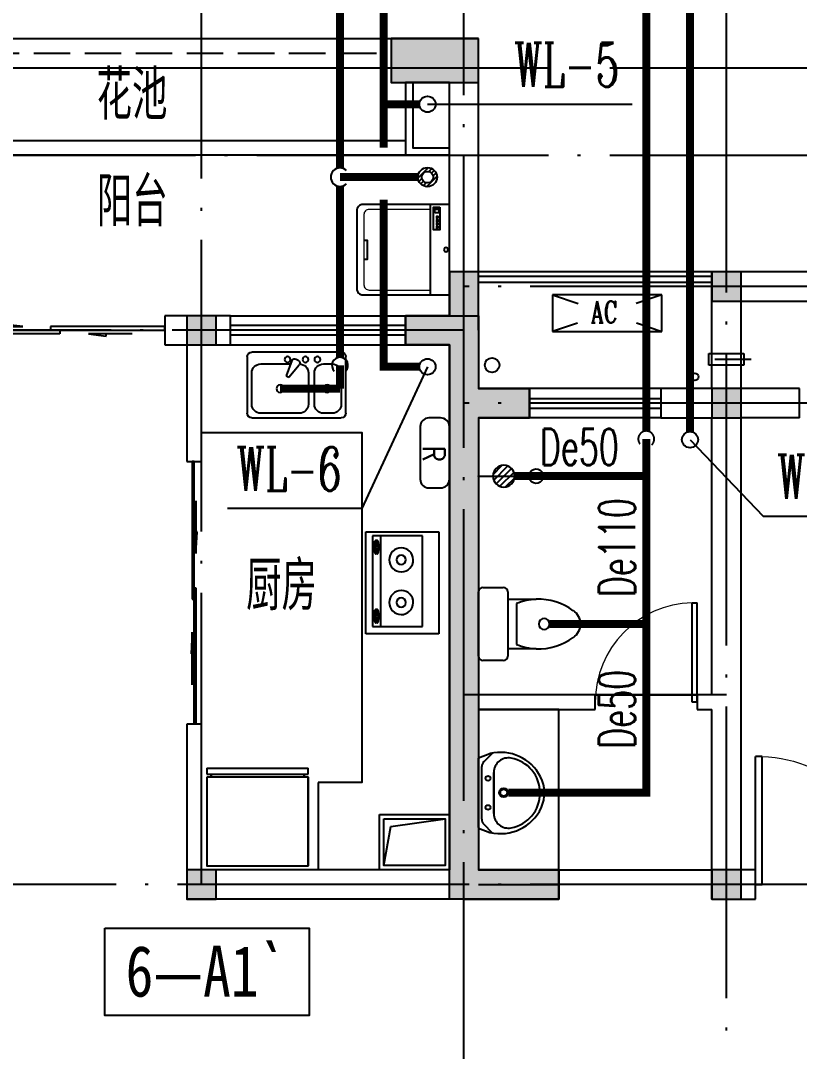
# Model space of a CAD drawing. Extents: x -287580 to -53108, y -522338 to -82629.
# Drawn here: x -236849 to -231509, y -339459 to -332392 of the extents above; entities that cross this region are included whole.
import ezdxf
from ezdxf.enums import TextEntityAlignment as Align

# ---------------------------------------------------------------- set-up
doc = ezdxf.new("R2010")
doc.units = 0
doc.header["$LTSCALE"] = 1000
doc.header["$MEASUREMENT"] = 0
doc.linetypes.add('DASH', pattern=[0.35, 0.25, -0.1])
doc.linetypes.add('DOTE', pattern=[2.42, 2, -0.2, 0.02, -0.2])
for name, color, linetype in [('DIM_污水', 3, 'Continuous'), ('DOTE', 99, 'Continuous'), ('EQUIP_地漏', 7, 'Continuous'), ('EQUIP_污水', 7, 'Continuous'), ('kan', 146, 'Continuous'), ('KTIAO', 124, 'Continuous'), ('PIPE-污水', 2, 'Continuous'), ('PUB_TEXT', 7, 'Continuous'), ('TEXT_污水', 4, 'Continuous'), ('VPIPE-污水', 2, 'Continuous'), ('WALL', 9, 'Continuous'), ('WINDOW', 99, 'Continuous'), ('冷凝水管', 6, 'Continuous'), ('填充', 8, 'Continuous'), ('家具', 187, 'Continuous'), ('文字2', 7, 'Continuous'), ('栏杆', 169, 'Continuous'), ('空调、空调洞', 66, 'Continuous'), ('给排水标注', 4, 'Continuous'), ('表格', 157, 'Continuous')]:
    doc.layers.add(name, color=color, linetype=linetype)
doc.layers.add('RENDERING', color=125, linetype='Continuous', lineweight=13)
doc.layers.add('洁、厨具', color=8, linetype='Continuous', lineweight=9)
doc.styles.add('-宋体', font='', dxfattribs={"width": 0.8})
doc.styles.add('_ROMANC', font='romanc__.ttf', dxfattribs={"width": 0.700005})
doc.styles.add('_SIMPLEX', font='SIMPLEX.shx', dxfattribs={"width": 0.75})
doc.styles.add('_TWT_PIPEDN', font='SIMPLEX', dxfattribs={"width": 0.8, "height": 2.5, "bigfont": 'HZTXT'})
doc.styles.add('_TWT_SERIAL', font='COMPLEX', dxfattribs={"width": 0.8, "height": 3, "bigfont": 'HZTXT'})
doc.styles.add('DIM_FONT', font='simplex_.ttf', dxfattribs={"width": 0.7, "bigfont": 'GBCBIG'})
doc.styles.get("Standard").update_dxf_attribs({"font": 'gbenor.shx', "bigfont": 'gbcbig.shx'})
doc.styles.get('-宋体').set_extended_font_data('SimSun')

# ---------------------------------------------------------------- blocks, each defined once
blk = doc.blocks.new('ASDGFSDFGGDF')
at = {"layer": '家具'}
for p, q in [((694.7, -608.8), (695, 0)), ((694.7, -608.8), (695, 0)), ((-0.3, -670.1), (-0.3, -628.7)), ((-0.3, -628.7), (28.4, -628.7)), ((28.4, -628.7), (28.4, -608.8)), ((694.7, -608.8), (665.9, -608.8)), ((665.9, -608.8), (665.9, -628.7)), ((665.9, -628.7), (694.7, -628.7)), ((694.7, -628.7), (694.7, -670.1)), ((-0.3, -670.1), (694.7, -670.1))]:
    blk.add_line(p, q, dxfattribs=at)
for points in [[(-0.3, -608.8), (-0.3, -0.1), (694.8, -0.1), (694.8, -608.8)], [(665.9, -608.8), (28.4, -608.8), (28.4, -628.7), (665.9, -628.7)]]:
    blk.add_lwpolyline(points, close=True, dxfattribs=at)
blk = doc.blocks.new('sdfdsfgf')
at = {"layer": '家具'}
for points in [[(1414289, 21340.6), (1413809, 21340.6), (1413809, 20960.6), (1414289, 20960.6), (1414289, 21340.6)], [(1414259, 20990.6), (1414210.8, 21258.9), (1413839, 21310.6)]]:
    blk.add_lwpolyline(points, dxfattribs=at)
blk.add_lwpolyline([(1414259, 21310.6), (1413839, 21310.6), (1413839, 20990.6), (1414259, 20990.6)], close=True, dxfattribs=at)
blk = doc.blocks.new('A$C685A49D5')
at = {"layer": '家具'}
for p, q in [((30.7, 450), (644.3, 450)), ((0, 30.7), (0, 419.3)), ((153.4, 368.2), (92, 368.2)), ((390, 277.2), (319.7, 362.7)), ((339.5, 401.6), (325.3, 393.4)), ((368.9, 391.1), (407.7, 287.5)), ((583, 368.2), (377.5, 368.2)), ((675, 419.3), (675, 30.7)), ((30.7, 306.8), (30.7, 92)), ((214.8, 92), (214.8, 306.8)), ((255.7, 306.8), (255.7, 92)), ((407.7, 287.5), (390, 277.2)), ((644.3, 92), (644.3, 306.8)), ((644.3, 0), (30.7, 0)), ((92, 30.7), (153.4, 30.7)), ((317, 30.7), (583, 30.7))]:
    blk.add_line(p, q, dxfattribs=at)
for centre, radius in [((194.3, 398.9), 20.5), ((276.1, 398.9), 20.5), ((398.9, 398.9), 20.5), ((127.8, 199.4), 25.6), ((450, 199.4), 25.6)]:
    blk.add_circle(centre, radius, dxfattribs=at)
for centre, radius, start, end in [((30.7, 419.3), 30.7, 90, 180), ((644.3, 419.3), 30.7, 0, 90), ((92, 306.8), 61.4, 90, 180), ((153.4, 306.8), 61.4, 0, 90), ((317, 306.8), 61.4, 90, 180), ((335.5, 375.7), 20.5, 120, 219.46232), ((349.8, 383.9), 20.5, 20.53768, 120), ((583, 306.8), 61.4, 0, 90), ((92, 92), 61.4, 180, 270), ((153.4, 92), 61.4, 270, 0), ((317, 92), 61.4, 180, 270), ((583, 92), 61.4, 270, 0), ((30.7, 30.7), 30.7, 180, 270), ((644.3, 30.7), 30.7, 270, 0)]:
    blk.add_arc(centre, radius, start, end, dxfattribs=at)
at = {"layer": '家具', "style": 'DIM_FONT', "width": 0.8, "flags": 9}
for tag in ['YSIZE', 'XSIZE']:
    blk.add_attdef(tag, (337.5, 450), '', height=0.5, rotation=270, dxfattribs=at)
blk = doc.blocks.new('$plan$00001601')
at = {"layer": '家具'}
for p, q in [((-350, 15.5), (350, 15.5)), ((-350, -484.5), (-350, 15.5)), ((350, 15.5), (350, -484.5)), ((-323.5, -97.6), (-323.5, -440)), ((299.3, -97.6), (-323.5, -97.6)), ((299.3, -440), (299.3, -97.6)), ((-323.5, -384.3), (299.3, -384.3)), ((-290.9, -406.5), (-290.8, -418.2)), ((-215.7, -416), (-280.4, -416)), ((-280.4, -416), (-280.4, -432.6)), ((-215.7, -432.6), (-215.7, -416)), ((-199.1, -407.7), (-199.1, -418.2)), ((182.1, -406.5), (182.2, -418.2)), ((192.6, -416), (192.6, -432.6)), ((257.3, -416), (192.6, -416)), ((257.3, -432.6), (257.3, -416)), ((273.9, -407.7), (273.9, -418.2)), ((350, -484.5), (-350, -484.5)), ((-323.5, -440), (299.3, -440)), ((-280.4, -432.6), (-215.7, -432.6)), ((192.6, -432.6), (257.3, -432.6))]:
    blk.add_line(p, q, dxfattribs=at)
for points in [[(-199.1, -407.7, 0.259034), (-201, -404.3, 0.076276), (-212.5, -399.3, 0.036515), (-226.1, -396.9, 0.026615), (-244.9, -395.9, 0.026615), (-263.8, -396.9, 0.036515), (-277.3, -399.3, 0.076276), (-288.9, -404.3, 0.259034), (-290.8, -407.7, 0.078462), (-290.6, -408.9, 0.056762)], [(-199.1, -418.2, 0.259034), (-201, -414.8, 0.076276), (-212.5, -409.9, 0.036515), (-226.1, -407.4, 0.026615), (-244.9, -406.4, 0.026615), (-263.8, -407.4, 0.036515), (-277.3, -409.9, 0.076276), (-288.9, -414.8, 0.259034), (-290.8, -418.2, 0.259034), (-288.9, -421.6, 0.056762), (-280.4, -425.6, 0.036515)], [(-215.7, -427.3, 0.008736), (-212.5, -426.6, 0.076276), (-201, -421.6, 0.259034), (-199.1, -418.2, 0.259034)], [(273.9, -407.7, 0.259034), (272, -404.3, 0.076276), (260.5, -399.3, 0.036515), (246.9, -396.9, 0.026615), (228.1, -395.9, 0.026615), (209.2, -396.9, 0.036515), (195.7, -399.3, 0.076276), (184.1, -404.3, 0.259034), (182.2, -407.7, 0.078462), (182.4, -408.9, 0.056762)], [(273.9, -418.2, 0.259034), (272, -414.8, 0.076276), (260.5, -409.9, 0.036515), (246.9, -407.4, 0.026615), (228.1, -406.4, 0.026615), (209.2, -407.4, 0.036515), (195.7, -409.9, 0.076276), (184.1, -414.8, 0.259034), (182.2, -418.2, 0.259034), (184.1, -421.6, 0.056762), (192.6, -425.6, 0.036515)], [(257.3, -427.3, 0.008736), (260.5, -426.6, 0.076276), (272, -421.6, 0.259034), (273.9, -418.2, 0.259034)]]:
    blk.add_lwpolyline(points, format="xyb", dxfattribs=at)
for centre, radius, start, end in [((-158.4, -243), 82.5, 0.96398, 0), ((-158.4, -243), 31.6, 0.65318, 0), ((134.3, -243), 82.5, 180, 179.03602), ((134.3, -243), 31.6, 180, 179.34682)]:
    blk.add_arc(centre, radius, start, end, dxfattribs=at)
blk = doc.blocks.new('A$C3451006C')
blk.add_lwpolyline([(-50, 330), (-50, -30, 0.414214), (10, -90), (90, -90, 0.414214), (150, -30), (150, 330, 0.414214), (90, 390), (10, 390, 0.414214)], format="xyb", close=True)
at = {"style": '_SIMPLEX', "width": 0.8}
blk.add_text('R', height=150, rotation=270, dxfattribs=at).set_placement((-32.1, 143.6), align=Align.CENTER)
blk = doc.blocks.new('$plan$00001623')
at = {"layer": '家具', "linetype": 'Continuous'}
blk.add_line((-341.1, -144.7), (341.9, -144.7), dxfattribs=at)
at = {"layer": '家具'}
blk.add_lwpolyline([(295, -705.8), (-295, -705.8, -0.414214), (-345, -655.8), (-345, 0), (345, 0), (345, -655.8, -0.414214)], format="xyb", close=True, dxfattribs=at)
for points in [[(323.4, -71.6), (152, -71.6), (152, -119.7), (323.4, -119.7)], [(163, -85.8), (176.7, -85.8), (176.7, -98.5), (163, -98.5)], [(188.5, -85.8), (202.2, -85.8), (202.2, -98.5), (188.5, -98.5)], [(213.1, -85.8), (226.7, -85.8), (226.7, -98.5), (213.1, -98.5)], [(239.5, -85.8), (253.1, -85.8), (253.1, -98.5), (239.5, -98.5)], [(280.9, -109.8), (309.2, -109.8), (309.2, -80.1), (280.9, -80.1)]]:
    blk.add_lwpolyline(points, close=True, dxfattribs=at)
at = {"layer": '家具', "lineweight": 13}
blk.add_lwpolyline([(307.3, -144.7), (307.3, -611, -0.414214), (267.3, -651), (-267.3, -651, -0.414214), (-307.3, -611), (-307.3, -144.7)], format="xyb", dxfattribs=at)
at = {"layer": '家具'}
blk.add_lwpolyline([(-71, -651), (-71, -623.4), (0, -623.4), (71, -623.4), (71, -651)], dxfattribs=at)
blk.add_circle((0, -25.5), 16, dxfattribs=at)
blk = doc.blocks.new('90304092557924')
at = {"layer": 'KTIAO', "color": 99}
for p, q in [((-375, 125), (-198.2, 66.1)), ((-375, 125), (-375, -125)), ((375, 125), (-375, 125)), ((375, 125), (198.2, 66.1)), ((375, -125), (375, 125)), ((-202.8, -67.6), (-375, -125)), ((200.5, -66.8), (375, -125)), ((-375, -125), (375, -125))]:
    blk.add_line(p, q, dxfattribs=at)
at = {"layer": 'KTIAO', "color": 99, "style": '_ROMANC', "width": 0.7}
blk.add_text('AC', height=148.6, dxfattribs=at).set_placement((-112.6, -66.3))
at = {"layer": 'KTIAO', "color": 99, "style": 'DIM_FONT', "oblique": 0, "width": 0.6, "flags": 9}
for tag in ['XSIZE', 'YSIZE']:
    blk.add_attdef(tag, (-375, -125), '', height=0.5, dxfattribs=at)
blk = doc.blocks.new('M_E6')
for p, q in [((-240.4, 0), (-269.8, -78.5)), ((240.4, 0), (-240.4, 0)), ((-237.5, 0), (239.3, 0)), ((240.4, 0), (269.8, -78.5)), ((-213.1, -36.1), (-271.2, -90.6)), ((-178.9, -22.5), (181, -22.5)), ((216.7, -37.5), (273.5, -95.2)), ((141.1, -105.2), (-140.8, -105.2)), ((-140.8, -105.2), (141.1, -105.2))]:
    blk.add_line(p, q)
for centre, radius in [((-99.1, -65), 16.3), ((100.9, -65), 16.3), ((2.4, -172.5), 31.6), ((2.4, -172.5), 23)]:
    blk.add_circle(centre, radius)
for centre, radius, start, end in [((-178.9, -72.5), 50, 90, 133.18096), ((181, -72.5), 50, 44.56072, 90), ((28.4, -151.9), 307.1, 166.17513, 244.72963), ((-140.8, -205.2), 100, 90, 190.56023), ((-28.4, -151.9), 307.1, 297.06391, 13.82487), ((141.1, -205.2), 100, 349.43977, 90), ((0.2, -179), 243.4, 190.56023, 349.43977), ((-0.2, -201.5), 250.2, 245.80711, 296.46282), ((28.4, -151.9), 307.1, 266.58899, 266.59358)]:
    blk.add_arc(centre, radius, start, end)
at = {"width": 0.8, "flags": 9}
for tag in ['XSIZE', 'YSIZE']:
    blk.add_attdef(tag, (0, 0), '', height=0.5, dxfattribs=at)
blk = doc.blocks.new('1')
for p, q in [((-519.5, 230.8), (-379.5, 230.8)), ((-549.5, -239.2), (-549.5, 200.8)), ((-349.5, 200.8), (-349.5, 150.5)), ((-349.5, 150.5), (-349.5, -189)), ((-349.5, 150.5), (-154.3, 150.5)), ((-289.1, 120.5), (-289.1, -159)), ((-154.3, -189), (-349.5, -189)), ((-349.5, -189), (-349.5, -239.2)), ((-379.5, -269.2), (-519.5, -269.2))]:
    blk.add_line(p, q)
for centre, radius, start, end in [((-519.5, 200.8), 30, 90, 180), ((-379.5, 200.8), 30, 360, 90), ((-136.7, -246.6), 397.5, 92.54401, 112.54952), ((-136.7, -246.6), 397.5, 53.36186, 92.54401), ((40, -19.2), 109.8, 303.45086, 56.54914), ((-136.7, 208.2), 397.5, 267.45599, 306.63814), ((-136.7, 208.2), 397.5, 247.45048, 267.45599), ((-519.5, -239.2), 30, 180, 270), ((-379.5, -239.2), 30, 270, 360)]:
    blk.add_arc(centre, radius, start, end)
blk = doc.blocks.new('$lvtry$00000168')
at = {"color": 0}
blk.add_line((0, 0), (0, -395), dxfattribs=at)
blk.add_arc((0, -395), 50, 121.03319, 58.96681, dxfattribs=at)
for p in [(0, 0), (0, -222.5)]:
    blk.add_point(p, dxfattribs=at)
blk = doc.blocks.new('$lvtry$00000171')
for p, q in [((-74.2, 10.6), (-10.6, 74.2)), ((-69.8, -27.4), (27.4, 69.8)), ((-53, -53), (53, 53)), ((-27.4, -69.8), (69.8, 27.4)), ((10.6, -74.2), (74.2, -10.6))]:
    blk.add_line(p, q)
blk.add_circle((0, 0), 75)
blk.add_point((0, 0))
blk = doc.blocks.new('A$C6BE329BC')
at = {"layer": '家具'}
blk.add_blockref('$lvtry$00000168', (75, 445), dxfattribs=at)
at = {"layer": '家具', "rotation": 180}
blk.add_blockref('$lvtry$00000171', (75, 271.4), dxfattribs=at)
blk = doc.blocks.new('A$C06D6341B')
at = {"layer": '空调、空调洞', "linetype": 'DASH'}
for p, q in [((80, 290), (0, 290)), ((0, 290), (0, 50)), ((40, 0), (40, 340)), ((80, 50), (80, 290)), ((0, 50), (80, 50))]:
    blk.add_line(p, q, dxfattribs=at)
blk = doc.blocks.new('A$C38123D1C')
at = {"layer": '填充'}
for points in [[(7300, 14500), (7900, 14500), (7900, 14200), (7300, 14200)], [(5500, 12900), (5700, 12900), (5700, 12700), (5500, 12700)], [(7300, 12900), (7500, 12900), (7500, 12600), (7300, 12600)], [(9100, 12600), (9300, 12600), (9300, 12400), (9100, 12400)], [(5500, 12100), (5700, 12100), (5700, 11900), (5500, 11900)], [(5500, 8800), (5700, 8800), (5700, 8600), (5500, 8600)], [(9100, 8800), (9300, 8800), (9300, 8600), (9100, 8600)]]:
    blk.add_hatch(color=256, dxfattribs=at).paths.add_polyline_path(points)
at = {"color": 6}
for points in [[(7300, 14500), (7900, 14500), (7900, 14200), (7300, 14200)], [(5500, 12900), (5700, 12900), (5700, 12700), (5500, 12700)], [(7300, 12900), (7500, 12900), (7500, 12600), (7300, 12600)], [(9100, 12600), (9300, 12600), (9300, 12400), (9100, 12400)], [(5500, 12100), (5700, 12100), (5700, 11900), (5500, 11900)], [(5500, 8800), (5700, 8800), (5700, 8600), (5500, 8600)], [(9100, 8800), (9300, 8800), (9300, 8600), (9100, 8600)]]:
    blk.add_lwpolyline(points, close=True, dxfattribs=at)
blk = doc.blocks.new('A$C21740D1F')
at = {"layer": '填充'}
h = blk.add_hatch(color=256, dxfattribs=at)
h.dxf.hatch_style = 1
h.paths.add_polyline_path([(48600, 16200), (48600, 15800), (49000, 15800), (49000, 16200)])
h.paths.add_polyline_path([(41200, 16200), (41200, 15800), (41600, 15800), (41600, 16200)])
h.paths.add_polyline_path([(18900, 15800), (18900, 16200), (18500, 16200), (18500, 15800)])
h.paths.add_polyline_path([(11500, 15800), (11500, 16200), (11100, 16200), (11100, 15800)])
h.paths.add_polyline_path([(57500, 3700), (57500, 3300), (57900, 3300), (57900, 3700)])
h.paths.add_polyline_path([(48600, 14100), (48600, 13700), (49000, 13700), (49000, 14100)])
h.paths.add_polyline_path([(44000, 14100), (44000, 13700), (44400, 13700), (44400, 14100)])
h.paths.add_polyline_path([(41200, 14100), (41200, 13700), (41600, 13700), (41600, 14100)])
h.paths.add_polyline_path([(32300, 3700), (32300, 3300), (32700, 3300), (32700, 3700)])
h.paths.add_polyline_path([(27800, 3300), (27800, 3700), (27400, 3700), (27400, 3300)])
h.paths.add_polyline_path([(18900, 13700), (18900, 14100), (18500, 14100), (18500, 13700)])
h.paths.add_polyline_path([(16100, 13700), (16100, 14100), (15700, 14100), (15700, 13700)])
h.paths.add_polyline_path([(11500, 13700), (11500, 14100), (11100, 14100), (11100, 13700)])
h.paths.add_polyline_path([(2600, 3300), (2600, 3700), (2200, 3700), (2200, 3300)])
h.paths.add_polyline_path([(47550, 10300), (47550, 8200.1), (47350, 8200.1), (47350, 10500), (47900, 10500), (47900, 10300)])
h.paths.add_polyline_path([(12750, 10500), (12750, 8200.1), (12550, 8200.1), (12550, 10300), (12200, 10300), (12200, 10500)])
h.paths.add_polyline_path([(7800, 0), (7300, 0), (7300, 2500), (7500, 2500), (7500, 200), (7800, 200)])
h.paths.add_polyline_path([(22700, 0), (22200, 0), (22200, 200), (22500, 200), (22500, 2500), (22700, 2500)])
h.paths.add_polyline_path([(37900, 0), (37400, 0), (37400, 2500), (37600, 2500), (37600, 200), (37900, 200)])
h.paths.add_polyline_path([(52800, 0), (52300, 0), (52300, 200), (52600, 200), (52600, 2500), (52800, 2500)])
h.paths.add_polyline_path([(56200, 0), (55550, 0), (55550, 200), (56000, 200), (56000, 2100), (56200, 2100)])
h.paths.add_polyline_path([(34650, 0), (34000, 0), (34000, 2100), (34200, 2100), (34200, 200), (34650, 200)])
h.paths.add_polyline_path([(26100, 0), (25450, 0), (25450, 200), (25900, 200), (25900, 2100), (26100, 2100)])
h.paths.add_polyline_path([(4550, 0), (3900, 0), (3900, 2100), (4100, 2100), (4100, 200), (4550, 200)])
h.paths.add_polyline_path([(500, 6500), (200, 6500), (200, 5000), (0, 5000), (0, 6700), (500, 6700)])
h.paths.add_polyline_path([(59900, 6500), (59600, 6500), (59600, 6700), (60100, 6700), (60100, 5000), (59900, 5000)])
h.paths.add_polyline_path([(60100, 1695), (60100, 0), (59400, 0), (59400, 200), (59900, 200), (59900, 1695)])
h.paths.add_polyline_path([(52800, 9800), (52800, 6700), (53350, 6700), (53350, 6500), (52600, 6500), (52600, 9800), (52600, 10300), (52300, 10300), (52300, 10500), (52800, 10500), (52800, 10000), (53150, 10000), (53150, 9800)])
h.paths.add_polyline_path([(37600, 10300), (37600, 9800), (37600, 6500), (36850, 6500), (36850, 6700), (37400, 6700), (37400, 9800), (37050, 9800), (37050, 10000), (37400, 10000), (37400, 10500), (37900, 10500), (37900, 10300)])
h.paths.add_polyline_path([(22700, 10500), (22700, 10000), (23050, 10000), (23050, 9800), (22700, 9800), (22700, 6700), (23250, 6700), (23250, 6500), (22500, 6500), (22500, 9800), (22500, 10300), (22200, 10300), (22200, 10500)])
h.paths.add_polyline_path([(7500, 9800), (7500, 6500), (6750, 6500), (6750, 6700), (7300, 6700), (7300, 9800), (6950, 9800), (6950, 10000), (7300, 10000), (7300, 10500), (7800, 10500), (7800, 10300), (7500, 10300)])
h.paths.add_polyline_path([(17250, 10300), (15450, 10300), (15450, 8900), (15250, 8900), (15250, 10500), (17450, 10500), (17450, 9900), (17250, 9900)])
h.paths.add_polyline_path([(42850, 10300), (42850, 9900), (42650, 9900), (42650, 10500), (44850, 10500), (44850, 8900), (44650, 8900), (44650, 10300)])
h.paths.add_polyline_path([(30000, 1800), (30000, 0), (29500, 0), (29500, 200), (29800, 200), (29800, 1800)])
h.paths.add_polyline_path([(30700, 6500), (30300, 6500), (30300, 4900), (30100, 4900), (30100, 6700), (30700, 6700)])
h.paths.add_polyline_path([(29800, 6500), (29400, 6500), (29400, 6700), (30000, 6700), (30000, 4900), (29800, 4900)])
h.paths.add_polyline_path([(30600, 0), (30100, 0), (30100, 1800), (30300, 1800), (30300, 200), (30600, 200)])
h.paths.add_polyline_path([(42100, 1900), (42100, 1000), (42600, 1000), (42600, 800), (42100, 800), (42100, 0), (41500, 0), (41500, 200), (41900, 200), (41900, 1000), (41900, 1900)])
h.paths.add_polyline_path([(48300, 1900), (48300, 1000), (48300, 200), (48700, 200), (48700, 0), (48100, 0), (48100, 800), (47600, 800), (47600, 1000), (48100, 1000), (48100, 1900)])
h.paths.add_polyline_path([(42850, 5400), (42850, 5100), (43500, 5100), (43500, 4100), (43300, 4100), (43300, 4900), (42650, 4900), (42100, 4900), (42100, 4800), (41900, 4800), (41900, 5100), (42650, 5100), (42650, 5400)])
h.paths.add_polyline_path([(47550, 5400), (47550, 5100), (48300, 5100), (48300, 4800), (48100, 4800), (48100, 4900), (47550, 4900), (46900, 4900), (46900, 4100), (46700, 4100), (46700, 5100), (47350, 5100), (47350, 5400)])
h.paths.add_polyline_path([(32950.1, 9800), (32500, 9800), (32500, 6700), (32899.9, 6700), (32899.9, 6500), (32300, 6500), (32300, 10000), (32950.1, 10000)])
h.paths.add_polyline_path([(57900, 10000), (57900, 6500), (57299.8, 6500), (57299.8, 6700), (57700, 6700), (57700, 9800), (57250, 9800), (57250, 10000)])
h.paths.add_polyline_path([(700, 0), (0, 0), (0, 1695), (200, 1695), (200, 200), (700, 200)])
h.paths.add_polyline_path([(18200, 1900), (18200, 1000), (18200, 200), (18600, 200), (18600, 0), (18000, 0), (18000, 800), (17500, 800), (17500, 1000), (18000, 1000), (18000, 1900)])
h.paths.add_polyline_path([(12000, 1900), (12000, 1000), (12500, 1000), (12500, 800), (12000, 800), (12000, 0), (11400, 0), (11400, 200), (11800, 200), (11800, 1000), (11800, 1900)])
h.paths.add_polyline_path([(17450, 5400), (17450, 5100), (18200, 5100), (18200, 4800), (18000, 4800), (18000, 4900), (17450, 4900), (16800, 4900), (16800, 4100), (16600, 4100), (16600, 5100), (17250, 5100), (17250, 5400)])
h.paths.add_polyline_path([(12750, 5400), (12750, 5100), (13400, 5100), (13400, 4100), (13200, 4100), (13200, 4900), (12550, 4900), (12000, 4900), (12000, 4800), (11800, 4800), (11800, 5100), (12550, 5100), (12550, 5400)])
h.paths.add_polyline_path([(27600, 9800), (27149.9, 9800), (27149.9, 10000), (27800, 10000), (27800, 6500), (27199.8, 6500), (27199.8, 6700), (27600, 6700)])
h.paths.add_polyline_path([(2400, 9800), (2400, 6700), (2800, 6700), (2800, 6500), (2200, 6500), (2200, 10000), (2850, 10000), (2850, 9800)])
at = {"color": 3}
blk.add_lwpolyline([(22700, 10500), (22700, 10000), (23050, 10000), (23050, 9800), (22700, 9800), (22700, 6700), (23250, 6700), (23250, 6500), (22500, 6500), (22500, 9800), (22500, 10300), (22200, 10300), (22200, 10500)], close=True, dxfattribs=at)
blk = doc.blocks.new('$TwtSys$00000147')
blk.add_circle((0, 0, 0), 25)
blk = doc.blocks.new('$DorLib2D$00000131')
at = {"color": 0, "linetype": 'Continuous'}
for p, q in [((0.15, 0.125), (0.2319, 0.1973)), ((0.2319, 0.1973), (0.2319, 0.125)), ((-0.5, 0.125), (-0.5, 0)), ((0.0192, 0.125), (-0.5, 0.125)), ((0.0192, 0), (0.0192, 0.125)), ((0.35, 0.125), (0.15, 0.125)), ((-0.5, 0), (0.0192, 0)), ((-0.024, 0), (0.5, 0)), ((-0.024, -0.125), (-0.024, 0)), ((0.5, 0), (0.5, -0.125)), ((-0.35, -0.125), (-0.15, -0.125)), ((-0.2319, -0.1973), (-0.2319, -0.125)), ((-0.15, -0.125), (-0.2319, -0.1973)), ((0.5, -0.125), (-0.024, -0.125))]:
    blk.add_line(p, q, dxfattribs=at)
blk = doc.blocks.new('$WINLIB2D$00000001')
at = {"color": 0}
for points in [[(-0.5, 0.5), (-0.5, -0.5)], [(-0.5, 0.5), (0.5, 0.5)], [(0.5, -0.5), (0.5, 0.5)], [(0.5, 0.1667), (-0.5, 0.1667)], [(0.5, -0.1667), (-0.5, -0.1667)], [(-0.5, -0.5), (0.5, -0.5)]]:
    blk.add_lwpolyline(points, dxfattribs=at)
blk = doc.blocks.new('$DorLib2D$00000001')
for p, q in [((0.45, 0.975), (0.5, 0.975)), ((0.45, 0), (0.45, 0.975)), ((0.5, 0), (0.5, 0.975)), ((0.5, 0), (0.45, 0))]:
    blk.add_line(p, q)
at = {"lineweight": 13}
blk.add_arc((0.475, 0), 0.975, 91.46928, 180, dxfattribs=at)
blk = doc.blocks.new('$TwtSys$00000327')
for p, q in [((-94, -9, 0), (9, 94, 0)), ((-9, -94, 0), (94, 9, 0)), ((12, 55, 0), (42, 84, 0)), ((40, 40, 0), (66, 66, 0)), ((55, 12, 0), (84, 42, 0)), ((-84, -42, 0), (-55, -12, 0)), ((-66, -66, 0), (-40, -40, 0)), ((-42, -84, 0), (-12, -55, 0))]:
    blk.add_line(p, q)
for radius in [94, 56.4]:
    blk.add_circle((0, 0, 0), radius)

msp = doc.modelspace()

# ---------------------------------------------------------------- hatches: boundary and pattern name
at = {"layer": 'PIPE-污水', "linetype": 'DASH'}
for points in [[(-234358.8, -334765.6), (-234358.8, -334793.1), (-234386.3, -334793.1)], [(-234358.8, -334765.6), (-234386.3, -334765.6), (-234386.3, -334793.1)], [(-232558.8, -335515.6), (-232531.3, -335515.6), (-232531.3, -335488.1)], [(-232558.8, -335515.6), (-232558.8, -335488.1), (-232531.3, -335488.1)], [(-232558.8, -337685.7), (-232558.8, -337713.2), (-232531.3, -337713.2)], [(-232558.8, -337685.7), (-232531.3, -337685.7), (-232531.3, -337713.2)]]:
    msp.add_hatch(color=256, dxfattribs=at).paths.add_polyline_path(points)

# ---------------------------------------------------------------- linework, layer by layer
at = {"color": 99}
msp.add_circle((-233615.6, -334754.6), 50, dxfattribs=at)
at = {"layer": 'DIM_污水'}
for p, q in [((-234058.8, -332965.6), (-233652.1, -332965.6)), ((-233652.1, -332965.6), (-232656.5, -332965.6)), ((-234058.8, -334765.6), (-234508.8, -335737.1, 0)), ((-232258.8, -335265.6), (-231758, -335790.5)), ((-234508.8, -335737.1, 0), (-235430.1, -335737.1, 0)), ((-231758, -335790.5), (-230853.5, -335790.5))]:
    msp.add_line(p, q, dxfattribs=at)
at = {"layer": 'DOTE', "linetype": 'DOTE'}
for p, q in [((-235608.8, -338315.6), (-235608.8, -327434.6)), ((-233808.8, -347422.5), (-233808.8, -327434.6)), ((-232008.8, -341515.6), (-232008.8, -327434.6)), ((-257009.5, -332715.6), (-195054, -332715.6)), ((-257009.5, -333315.6), (-195054, -333315.6)), ((-195054, -334215.6), (-233808.8, -334215.6)), ((-233808.8, -334515.6), (-249008.8, -334515.6)), ((-195054, -335015.6), (-233808.8, -335015.6)), ((-232008.8, -337015.6), (-233808.8, -337015.6)), ((-195054, -338315.6), (-257009.5, -338315.6))]:
    msp.add_line(p, q, dxfattribs=at)
at = {"layer": 'kan'}
for p, q in [((-237108.8, -332515.6), (-234308.8, -332515.6)), ((-237108.8, -332715.6), (-234308.8, -332715.6))]:
    msp.add_line(p, q, dxfattribs=at)
at = {"layer": 'kan', "linetype": 'DASH'}
msp.add_line((-237108.8, -332615.6), (-234308.8, -332615.6), dxfattribs=at)
at = {"layer": 'kan', "color": 124}
for p, q in [((-234208.8, -333215.6), (-237508.8, -333215.6)), ((-233908.8, -333315.6), (-237508.8, -333315.6))]:
    msp.add_line(p, q, dxfattribs=at)
at = {"layer": 'kan'}
msp.add_lwpolyline([(-232108.8, -334115.6), (-233708.8, -334115.6)], dxfattribs=at)
at = {"layer": 'PIPE-污水', "linetype": 'DASH', "const_width": 55}
for points in [[(-234658.8, -333402.3), (-234658.8, -327200.8)], [(-234358.8, -332965.6), (-234358.8, -327193.5)], [(-232558.8, -335206), (-232558.8, -327208.9)], [(-232258.8, -335210.6), (-232258.8, -327182.7)], [(-234358.8, -333264), (-234358.8, -332965.6)], [(-234124.6, -333465.6), (-234658.8, -333465.6)], [(-234658.8, -334701), (-234658.8, -333528.8)], [(-234358.8, -334765.6), (-234358.8, -333620)], [(-234658.8, -334915.5), (-234658.8, -334756)], [(-234113.8, -334765.6), (-234358.8, -334765.6)], [(-235069.3, -334915.5), (-234658.8, -334915.5)], [(-232558.8, -335515.6), (-232558.8, -335261)], [(-233460.2, -335515.6), (-232558.8, -335515.6)], [(-232558.8, -336529.5), (-232558.8, -335515.6)], [(-233221.3, -336529.5), (-232558.8, -336529.5)], [(-232558.8, -337685.7), (-232558.8, -336529.5)], [(-233504.7, -337685.7), (-232558.8, -337685.7)]]:
    msp.add_lwpolyline(points, dxfattribs=at)
at = {"layer": 'PIPE-污水', "const_width": 55}
msp.add_lwpolyline([(-234113.8, -332965.6), (-234358.8, -332965.6)], dxfattribs=at)
at = {"layer": 'PIPE-污水'}
for centre, radius, start, end in [((-234658.8, -333465.6), 63.3, 45, 315), ((-234658.8, -334756), 55, 315, 225)]:
    msp.add_arc(centre, radius, start, end, dxfattribs=at)
at = {"layer": 'PIPE-污水', "linetype": 'DASH'}
msp.add_arc((-232558.8, -335261), 55, 315, 225, dxfattribs=at)
at = {"layer": 'VPIPE-污水'}
for centre in [(-234058.8, -332965.6), (-234058.8, -334765.6), (-232258.8, -335265.6)]:
    msp.add_circle(centre, 55, dxfattribs=at)
at = {"layer": 'WALL'}
for p, q in [((-234308.8, -332515.6), (-233708.8, -332515.6)), ((-234308.8, -332515.6), (-234308.8, -332815.6)), ((-233708.8, -334515.6), (-233708.8, -332515.6)), ((-234308.8, -332815.6), (-233908.8, -332815.6)), ((-233908.8, -334415.6), (-233908.8, -332815.6)), ((-231108.8, -334115.6), (-232108.8, -334115.6)), ((-232108.8, -334915.6), (-232108.8, -334115.6)), ((-231908.8, -334315.6), (-231108.8, -334315.6)), ((-231908.8, -334915.6), (-231908.8, -334315.6)), ((-235608.8, -334415.6), (-235858.8, -334415.6)), ((-235858.8, -334415.6), (-235858.8, -334615.6)), ((-235408.8, -334415.6), (-235608.8, -334415.6)), ((-235408.8, -334615.6), (-235408.8, -334415.6)), ((-233908.8, -334415.6), (-234208.8, -334415.6)), ((-234208.8, -334415.6), (-234208.8, -334615.6)), ((-233708.8, -334515.6), (-233708.8, -334915.6)), ((-235858.8, -334615.6), (-235708.8, -334615.6)), ((-235708.8, -334615.6), (-235708.8, -335415.6)), ((-235608.8, -335415.6), (-235608.8, -334615.6)), ((-235608.8, -334615.6), (-235408.8, -334615.6)), ((-234208.8, -334615.6), (-233908.8, -334615.6)), ((-233908.8, -334615.6), (-233908.8, -335015.6)), ((-233358.8, -334915.6), (-233708.8, -334915.6)), ((-233358.8, -335115.6), (-233358.8, -334915.6)), ((-232108.8, -334915.6), (-232458.8, -334915.6)), ((-232458.8, -334915.6), (-232458.8, -335115.6)), ((-231508.8, -334915.6), (-231908.8, -334915.6)), ((-231508.8, -335115.6), (-231508.8, -334915.6)), ((-233908.8, -335015.6), (-233908.8, -337015.6)), ((-233708.8, -335115.6), (-233358.8, -335115.6)), ((-233708.8, -335115.6), (-233708.8, -337015.6)), ((-232458.8, -335115.6), (-232108.8, -335115.6)), ((-232108.8, -337015.6), (-232108.8, -335115.6)), ((-231508.8, -335115.6), (-231908.8, -335115.6)), ((-231908.8, -337015.6), (-231908.8, -335115.6)), ((-235708.8, -335415.6), (-235608.8, -335415.6)), ((-233908.8, -337015.6), (-233908.8, -338215.6)), ((-232908.8, -337015.6), (-233708.8, -337015.6)), ((-232908.8, -337115.6), (-232908.8, -337015.6)), ((-232108.8, -337015.6), (-232208.8, -337015.6)), ((-232208.8, -337015.6), (-232208.8, -337115.6)), ((-231908.8, -338215.6), (-231908.8, -337015.6)), ((-233708.8, -337115.6), (-232908.8, -337115.6)), ((-233708.8, -337115.6), (-233708.8, -338215.6)), ((-232208.8, -337115.6), (-232108.8, -337115.6)), ((-232108.8, -338215.6), (-232108.8, -337115.6)), ((-235608.8, -337215.6), (-235708.8, -337215.6)), ((-235708.8, -337215.6), (-235708.8, -338415.6)), ((-235608.8, -338215.6), (-235608.8, -337215.6)), ((-233908.8, -338215.6), (-235608.8, -338215.6)), ((-233158.8, -338215.6), (-233708.8, -338215.6)), ((-233158.8, -338415.6), (-233158.8, -338215.6)), ((-232108.8, -338215.6), (-232108.8, -338415.6)), ((-231808.8, -338215.6), (-231908.8, -338215.6)), ((-231808.8, -338415.6), (-231808.8, -338215.6)), ((-233808.8, -338415.6), (-235708.8, -338415.6)), ((-233808.8, -338415.6), (-233158.8, -338415.6)), ((-232108.8, -338415.6), (-232008.8, -338415.6)), ((-232008.8, -338415.6), (-231808.8, -338415.6))]:
    msp.add_line(p, q, dxfattribs=at)
at = {"layer": 'WINDOW'}
for p, q in [((-232908.8, -337015.6), (-232208.8, -337015.6)), ((-233158.8, -338215.6), (-232108.8, -338215.6))]:
    msp.add_line(p, q, dxfattribs=at)
at = {"layer": 'WINDOW', "linetype": 'DASH'}
for p, q in [((-233158.8, -338215.6), (-233158.8, -338415.6)), ((-232108.8, -338415.6), (-232108.8, -338215.6))]:
    msp.add_line(p, q, dxfattribs=at)
at = {"layer": '冷凝水管'}
msp.add_circle((-232225.3, -334834.9, -76423.5), 25, dxfattribs=at)
at = {"layer": '家具'}
msp.add_line((-234808.8, -337615.6, 0), (-234808.8, -338215.6, 0), dxfattribs=at)
at = {"layer": '家具', "elevation": 0}
for points in [[(-235608.8, -335215.6), (-235608.8, -335215.6), (-234508.8, -335215.6), (-234508.8, -335215.6), (-234508.8, -337615.6), (-234508.8, -337615.6), (-234508.8, -337615.6), (-234808.8, -337615.6)], [(-233708.8, -338315.6), (-233158.8, -338315.6), (-233158.8, -337415.6), (-233158.8, -337115.6), (-233708.8, -337115.6)]]:
    msp.add_lwpolyline(points, dxfattribs=at)
at = {"layer": '文字2', "color": 5, "elevation": 0}
msp.add_lwpolyline([(-236270.8, -338614), (-234870.8, -338614), (-234870.8, -339214), (-236270.8, -339214)], close=True, dxfattribs=at)
at = {"layer": '栏杆'}
for points in [[(-233708.8, -334145.6), (-232108.8, -334145.6)], [(-233708.8, -334185.6), (-232108.8, -334185.6)]]:
    msp.add_lwpolyline(points, dxfattribs=at)
at = {"layer": '给排水标注'}
for points in [[(-233908.8, -333315.6), (-233908.8, -332815.6), (-234208.8, -332815.6), (-234208.8, -333315.6)], [(-233908.8, -332815.6), (-234158.8, -332815.6), (-234158.8, -333265.6), (-233908.8, -333265.6)]]:
    msp.add_lwpolyline(points, close=True, dxfattribs=at)

# ---------------------------------------------------------------- block references
at = {"xscale": -1, "rotation": 90.00000000002176}
msp.add_blockref('A$C6BE329BC', (-233263.8, -335440.6), dxfattribs=at)
at = {"layer": 'EQUIP_地漏', "xscale": 0.7, "yscale": 0.7, "zscale": 0.7}
msp.add_blockref('$TwtSys$00000327', (-234058.8, -333465.6), dxfattribs=at)
at = {"layer": 'EQUIP_污水', "xscale": 1.5, "yscale": -1.5, "zscale": 1.5, "rotation": 179.9999999999833}
msp.add_blockref('$TwtSys$00000147', (-233258.8, -336529.5), dxfattribs=at)
at = {"layer": 'RENDERING'}
msp.add_blockref('90304092557924', (-232826.7, -334398.5), dxfattribs=at)
at = {"layer": 'WINDOW'}
for name, p, xscale, yscale, zscale, rotation in [('$DorLib2D$00000131', (-236608.8, -334515.6), 1500, -200, 1500, 9.79171650541548e-09), ('$WINLIB2D$00000001', (-232908.8, -335015.6), 900, -200, 900, 180), ('$DorLib2D$00000131', (-235658.8, -336315.6), 1800, -100, 1800, 90), ('$DorLib2D$00000001', (-231358.8, -338315.6), 900, -900, 900, 180)]:
    msp.add_blockref(name, p, dxfattribs=dict(at, xscale=xscale, yscale=yscale, zscale=zscale, rotation=rotation))
for name, p, xscale, yscale, zscale in [('$WINLIB2D$00000001', (-234808.8, -334515.6), 1200, -200, 1200), ('$DorLib2D$00000001', (-232558.8, -337065.6), 700, 700, 700)]:
    msp.add_blockref(name, p, dxfattribs=dict(at, xscale=xscale, yscale=yscale, zscale=zscale))
at = {"layer": '家具', "xscale": -1}
for name, p in [('A$C685A49D5', (-234619.3, -335114.9, 0)), ('sdfdsfgf', (1179900.3, -359176.2))]:
    msp.add_blockref(name, p, dxfattribs=at)
at = {"layer": '家具'}
for name, p in [('A$C3451006C', (-234058.8, -335506.3, 0)), ('1', (-233159.3, -336510.3))]:
    msp.add_blockref(name, p, dxfattribs=at)
for name, p, rotation in [('$plan$00001601', (-233996.1, -336247.8, 0), 270), ('M_E6', (-233708.8, -337688.1, 0), 90.00000000000001)]:
    msp.add_blockref(name, p, dxfattribs=dict(at, rotation=rotation))
at = {"layer": '家具', "xscale": -1, "rotation": 180}
msp.add_blockref('ASDGFSDFGGDF', (-235571.1, -338187.2, 0), dxfattribs=at)
at = {"layer": '洁、厨具', "xscale": -0.9000000001396984, "yscale": 0.9000000001396984, "zscale": 0.9000000001396984, "rotation": 270}
msp.add_blockref('$plan$00001623', (-233908.8, -333963.1), dxfattribs=at)
at = {"layer": '空调、空调洞', "xscale": -1, "rotation": 90}
msp.add_blockref('A$C06D6341B', (-231838.8, -334675.6, -76423.5), dxfattribs=at)
at = {"layer": '表格'}
msp.add_blockref('A$C21740D1F', (-256408.8, -344915.6), dxfattribs=at)
at = {"layer": '表格', "xscale": -1}
msp.add_blockref('A$C38123D1C', (-226408.8, -347015.6), dxfattribs=at)

# ---------------------------------------------------------------- texts
at = {"layer": 'DIM_污水', "color": 7, "style": '_TWT_SERIAL', "width": 0.64}
for s, p in [('WL-5', (-233466.2, -332845.6)), ('WL-6', (-235370.1, -335617.1, 0)), ('WL-7', (-231663.2, -335670.5))]:
    msp.add_text(s, height=300, dxfattribs=at).set_placement(p)
at = {"layer": 'PUB_TEXT'}
for s, p in [('花池', (-236328, -333071.1, 0)), ('花池', (-236328, -333071.1, 0)), ('花池', (-236328, -333071.1)), ('阳台', (-236325.4, -333803.3, 0)), ('阳台', (-236325.4, -333803.3, 0)), ('阳台', (-236325.4, -333803.3)), ('厨房', (-235302.3, -336435.5, 0))]:
    msp.add_text(s, height=337.59, dxfattribs=at).set_placement(p)
at = {"layer": 'TEXT_污水', "linetype": 'DASH', "style": '_TWT_PIPEDN', "width": 0.64}
msp.add_text('De50', height=250, dxfattribs=at).set_placement((-233287.6, -335440.6))
for s, p in [('De110', (-232633.8, -336346.4)), ('De50', (-232633.8, -337385.7))]:
    msp.add_text(s, height=250, rotation=90, dxfattribs=at).set_placement(p)
at = {"layer": '文字2', "color": 63, "style": '-宋体', "width": 0.8}
msp.add_text('6—A1`', height=350, dxfattribs=at).set_placement((-235577.5, -338909, 0), align=Align.MIDDLE_CENTER)

doc.saveas('drawing.dxf')
